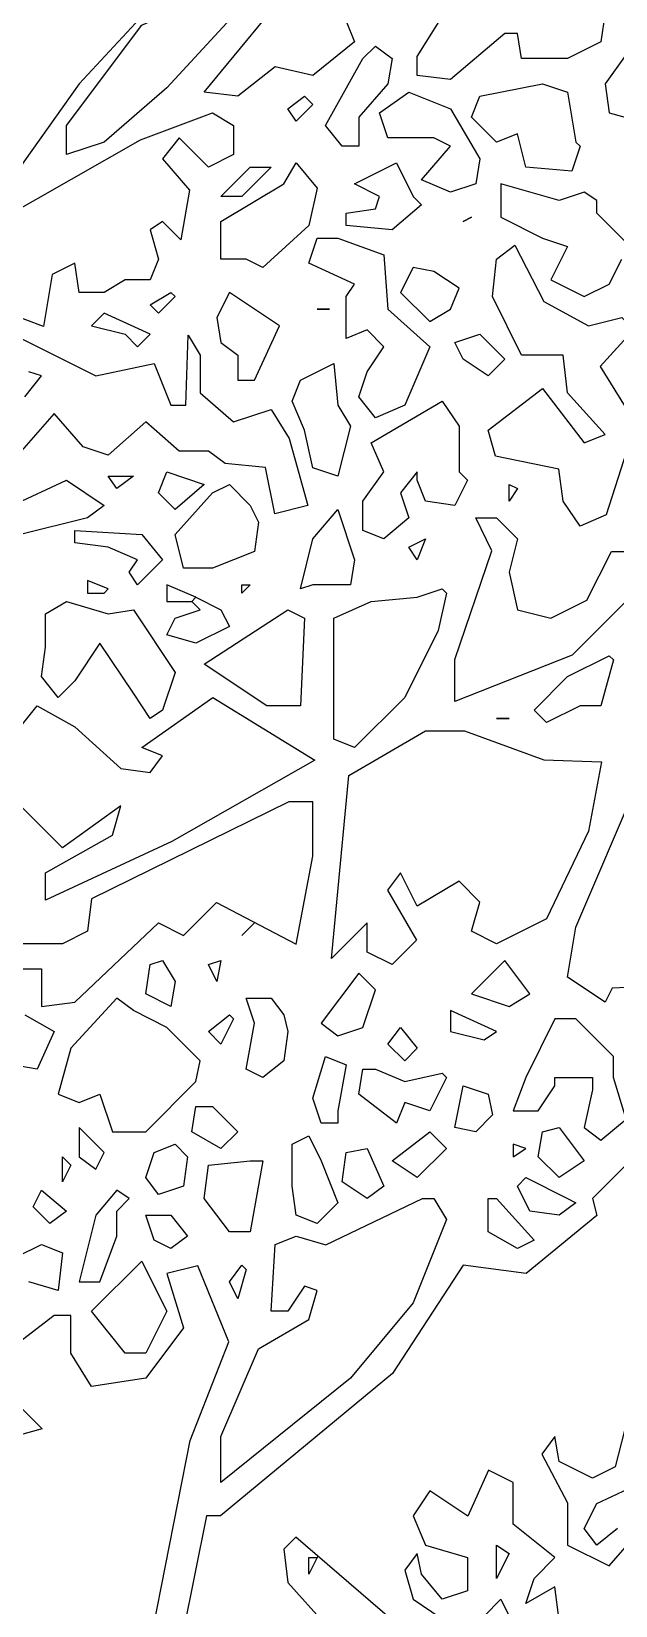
# Model space of a CAD drawing. Header units: metres. Extents: x -3.8 to 7.9, y -0.6 to 14.
# Drawn here: x 4.752 to 5.318, y 9.556 to 11.083 of the extents above; entities that cross this region are included whole.
import ezdxf

# ---------------------------------------------------------------- set-up
doc = ezdxf.new("R2010")
doc.units = ezdxf.units.M
doc.layers.add('ceco.net 88 green shadow', color=102, linetype='Continuous')
doc.layers.add('ceco.net 88 pair trees', color=7, linetype='Continuous')

msp = doc.modelspace()

# ---------------------------------------------------------------- linework, layer by layer
at = {"layer": 'ceco.net 88 green shadow', "linetype": 'Continuous'}
for p, q in [((5.0368, 10.9919), (5.0732, 11.0567)), ((5.0732, 11.0567), (5.0854, 11.0689)), ((5.0854, 11.0689), (5.1016, 11.0567)), ((5.1016, 11.0567), (5.0975, 11.0324)), ((5.0975, 11.0324), (5.0692, 11)), ((5.0894, 11.0041), (5.1178, 11.0243)), ((5.1178, 11.0243), (5.1583, 11.0081)), ((5.1866, 11.0203), (5.2474, 11.0324)), ((5.2474, 11.0324), (5.2717, 11.0243)), ((5.2717, 11.0243), (5.2798, 10.9757)), ((5.0003, 11.0081), (5.0165, 11.0203)), ((5.0084, 10.996), (5.0003, 11.0081)), ((5.0246, 11.0122), (5.0084, 10.996)), ((5.0165, 11.0203), (5.0246, 11.0122)), ((5.1583, 11.0081), (5.1866, 10.9595)), ((5.1785, 11), (5.1866, 11.0203)), ((5.0692, 11), (5.0692, 10.9717)), ((5.0975, 10.9798), (5.0894, 11.0041)), ((5.2028, 10.9757), (5.1785, 11)), ((5.053, 10.9717), (5.0368, 10.9919)), ((5.1421, 10.9798), (5.0975, 10.9798)), ((5.1583, 10.9717), (5.1421, 10.9798)), ((5.2231, 10.9838), (5.2028, 10.9757)), ((5.2312, 10.9514), (5.2231, 10.9838)), ((5.0692, 10.9717), (5.053, 10.9717)), ((5.1299, 10.9393), (5.1583, 10.9717)), ((5.2838, 10.9717), (5.2757, 10.9474)), ((5.2798, 10.9757), (5.2838, 10.9717)), ((4.9355, 10.9231), (4.9639, 10.9514)), ((4.9841, 10.9514), (4.9558, 10.9231)), ((4.9639, 10.9514), (4.9841, 10.9514)), ((4.9963, 10.9352), (5.0084, 10.9555)), ((5.0084, 10.9555), (5.0287, 10.9312)), ((5.0651, 10.9352), (5.1056, 10.9555)), ((5.1056, 10.9555), (5.1218, 10.9231)), ((5.1866, 10.9595), (5.1826, 10.9352)), ((5.2757, 10.9474), (5.2312, 10.9514)), ((4.9355, 10.8988), (4.9963, 10.9352)), ((5.0894, 10.9231), (5.0651, 10.9352)), ((5.1583, 10.9271), (5.1299, 10.9393)), ((5.1826, 10.9352), (5.1583, 10.9271)), ((5.2636, 10.919), (5.2069, 10.9352)), ((5.2069, 10.9352), (5.2069, 10.9028)), ((4.9558, 10.9231), (4.9355, 10.9231)), ((5.0287, 10.9312), (5.0206, 10.8947)), ((5.0854, 10.9109), (5.0894, 10.9231)), ((5.1218, 10.9231), (5.1299, 10.915)), ((5.2879, 10.9271), (5.2636, 10.919)), ((5.3, 10.919), (5.2879, 10.9271)), ((5.3, 10.9069), (5.3, 10.919)), ((5.057, 10.9069), (5.0854, 10.9109)), ((5.057, 10.8947), (5.057, 10.9069)), ((5.1299, 10.915), (5.1016, 10.8907)), ((5.1785, 10.9028), (5.1704, 10.8988)), ((5.1704, 10.8988), (5.1785, 10.9028)), ((5.2069, 10.9028), (5.2474, 10.8826)), ((5.3324, 10.8745), (5.3, 10.9069)), ((4.9355, 10.8623), (4.9355, 10.8988)), ((5.0206, 10.8947), (4.976, 10.8542)), ((5.1016, 10.8907), (5.057, 10.8947)), ((5.0206, 10.8583), (5.0287, 10.8826)), ((5.0287, 10.8826), (5.0489, 10.8826)), ((5.0489, 10.8826), (5.0935, 10.8664)), ((5.2474, 10.8826), (5.2717, 10.8745)), ((5.2717, 10.8745), (5.2555, 10.8421)), ((4.9598, 10.8623), (4.9355, 10.8623)), ((4.976, 10.8542), (4.9598, 10.8623)), ((5.0651, 10.838), (5.0206, 10.8583)), ((5.0935, 10.8664), (5.0975, 10.8137)), ((5.3122, 10.838), (5.3243, 10.8623)), ((5.1218, 10.8542), (5.1097, 10.8299)), ((5.1421, 10.8502), (5.1218, 10.8542)), ((5.1664, 10.834), (5.1421, 10.8502)), ((5.2555, 10.8421), (5.2879, 10.8259)), ((4.8667, 10.8178), (4.8869, 10.8299)), ((4.891, 10.8259), (4.8748, 10.8097)), ((4.8869, 10.8299), (4.891, 10.8259)), ((4.9436, 10.8299), (4.9315, 10.8056)), ((4.9922, 10.7975), (4.9436, 10.8299)), ((5.057, 10.8259), (5.0651, 10.838)), ((5.057, 10.7854), (5.057, 10.8259)), ((5.1097, 10.8299), (5.138, 10.8016)), ((5.1583, 10.8137), (5.1664, 10.834)), ((5.2879, 10.8259), (5.3122, 10.838)), ((4.8221, 10.8097), (4.81, 10.7975)), ((4.8667, 10.7894), (4.8221, 10.8097)), ((4.8748, 10.8097), (4.8667, 10.8178)), ((5.0408, 10.8137), (5.0287, 10.8137)), ((5.0287, 10.8137), (5.0408, 10.8137)), ((5.0975, 10.8137), (5.138, 10.7773)), ((5.138, 10.8016), (5.1583, 10.8137)), ((4.81, 10.7975), (4.8424, 10.7894)), ((4.9315, 10.8056), (4.9355, 10.7813)), ((4.9679, 10.7449), (4.9922, 10.7975)), ((4.8424, 10.7894), (4.8545, 10.7773)), ((4.8545, 10.7773), (4.8667, 10.7894)), ((4.9355, 10.7813), (4.9517, 10.7692)), ((5.0773, 10.7935), (5.057, 10.7854)), ((5.0935, 10.7773), (5.0773, 10.7935)), ((5.1623, 10.7813), (5.1866, 10.7894)), ((5.1704, 10.7651), (5.1623, 10.7813)), ((5.1866, 10.7894), (5.2109, 10.7651)), ((4.9517, 10.7692), (4.9517, 10.7449)), ((5.0773, 10.753), (5.0935, 10.7773)), ((5.138, 10.7773), (5.1137, 10.7206)), ((5.1947, 10.7489), (5.1704, 10.7651)), ((5.2109, 10.7651), (5.1947, 10.7489)), ((5.0125, 10.7449), (5.0449, 10.7611)), ((5.0449, 10.7611), (5.0489, 10.7206)), ((5.0692, 10.7287), (5.0773, 10.753)), ((4.9517, 10.7449), (4.9679, 10.7449)), ((5.0044, 10.7246), (5.0125, 10.7449)), ((5.0165, 10.6963), (5.0044, 10.7246)), ((5.0489, 10.7206), (5.0611, 10.7003)), ((5.0854, 10.7084), (5.0692, 10.7287)), ((5.0813, 10.6841), (5.1502, 10.7246)), ((5.1137, 10.7206), (5.0854, 10.7084)), ((5.1502, 10.7246), (5.1664, 10.7003)), ((5.0246, 10.6598), (5.0165, 10.6963)), ((5.0611, 10.7003), (5.0489, 10.6517)), ((5.1664, 10.7003), (5.1664, 10.6558)), ((5.0935, 10.6558), (5.0813, 10.6841)), ((5.0489, 10.6517), (5.0246, 10.6598)), ((4.733, 10.6234), (4.7857, 10.6477)), ((4.7857, 10.6477), (4.8221, 10.6234)), ((4.8343, 10.6396), (4.8262, 10.6517)), ((4.8262, 10.6517), (4.8505, 10.6517)), ((4.8505, 10.6517), (4.8343, 10.6396)), ((4.8748, 10.6355), (4.8829, 10.6558)), ((4.8829, 10.6558), (4.9193, 10.6436)), ((4.9193, 10.6436), (4.891, 10.6193)), ((4.9274, 10.6355), (4.9436, 10.6436)), ((4.9436, 10.6436), (4.9639, 10.6234)), ((5.0732, 10.6274), (5.0935, 10.6558)), ((5.1259, 10.6558), (5.1097, 10.6355)), ((5.1259, 10.6477), (5.1259, 10.6558)), ((5.134, 10.6274), (5.1259, 10.6477)), ((5.1745, 10.6477), (5.1623, 10.6234)), ((5.1664, 10.6558), (5.1745, 10.6477)), ((5.215, 10.6274), (5.215, 10.6436)), ((5.215, 10.6436), (5.2231, 10.6396)), ((4.891, 10.6193), (4.8748, 10.6355)), ((4.891, 10.595), (4.9274, 10.6355)), ((5.0732, 10.5991), (5.0732, 10.6274)), ((5.1097, 10.6355), (5.1178, 10.6112)), ((5.1623, 10.6234), (5.134, 10.6274)), ((5.2231, 10.6396), (5.215, 10.6274)), ((4.8059, 10.6112), (4.7411, 10.595)), ((4.8221, 10.6234), (4.8059, 10.6112)), ((4.9639, 10.6234), (4.972, 10.6072)), ((5.0246, 10.591), (5.0489, 10.6193)), ((5.0489, 10.6193), (5.0651, 10.5707)), ((5.1178, 10.6112), (5.0935, 10.591)), ((4.7938, 10.5869), (4.7938, 10.5991)), ((4.7938, 10.5991), (4.8586, 10.595)), ((4.972, 10.6072), (4.9679, 10.5788)), ((5.0935, 10.591), (5.0732, 10.5991)), ((4.8262, 10.5829), (4.7938, 10.5869)), ((4.8545, 10.5707), (4.8262, 10.5829)), ((4.8586, 10.595), (4.8788, 10.5707)), ((4.8991, 10.5626), (4.891, 10.595)), ((5.0125, 10.5424), (5.0246, 10.591)), ((5.1178, 10.5829), (5.134, 10.591)), ((5.1259, 10.5707), (5.1178, 10.5829)), ((5.134, 10.591), (5.1259, 10.5707)), ((4.8464, 10.5586), (4.8545, 10.5707)), ((4.8788, 10.5707), (4.8545, 10.5464)), ((4.9679, 10.5788), (4.9274, 10.5626)), ((5.0651, 10.5707), (5.0611, 10.5464)), ((4.8262, 10.5424), (4.8059, 10.5505)), ((4.8059, 10.5505), (4.8059, 10.5383)), ((4.8545, 10.5464), (4.8464, 10.5586)), ((4.9274, 10.5626), (4.8991, 10.5626)), ((4.8059, 10.5383), (4.8221, 10.5383)), ((4.8221, 10.5383), (4.8262, 10.5424)), ((4.9112, 10.5343), (4.8829, 10.5464)), ((4.8829, 10.5464), (4.8829, 10.5302)), ((4.9639, 10.5464), (4.9558, 10.5383)), ((4.9558, 10.5383), (4.9558, 10.5464)), ((4.9558, 10.5464), (4.9639, 10.5464)), ((5.0246, 10.5464), (5.0125, 10.5424)), ((5.0368, 10.5464), (5.0246, 10.5464)), ((5.0611, 10.5464), (5.0368, 10.5464)), ((5.1259, 10.5343), (5.1502, 10.5424)), ((5.1542, 10.5383), (5.1461, 10.5019)), ((5.1502, 10.5424), (5.1542, 10.5383)), ((4.7654, 10.5181), (4.7857, 10.5302)), ((4.7857, 10.5302), (4.8262, 10.5181)), ((4.8262, 10.5181), (4.8505, 10.5221)), ((4.8505, 10.5221), (4.891, 10.4614)), ((4.8829, 10.5302), (4.9072, 10.5302)), ((4.891, 10.514), (4.9153, 10.5221)), ((4.9112, 10.5343), (4.9072, 10.5302)), ((4.9153, 10.5221), (4.9072, 10.5302)), ((4.9112, 10.5343), (4.9355, 10.5221)), ((4.9193, 10.4695), (5.0003, 10.5221)), ((4.9355, 10.5221), (4.9436, 10.5059)), ((5.0003, 10.5221), (5.0165, 10.514)), ((5.0449, 10.514), (5.0813, 10.5302)), ((5.0813, 10.5302), (5.1259, 10.5343)), ((4.7654, 10.4857), (4.7654, 10.5181)), ((4.8829, 10.4978), (4.891, 10.514)), ((4.9436, 10.5059), (4.9112, 10.4897)), ((5.0165, 10.514), (5.0125, 10.429)), ((5.0449, 10.3966), (5.0449, 10.514)), ((4.8181, 10.4897), (4.7938, 10.4533)), ((4.8505, 10.4411), (4.8181, 10.4897)), ((4.9112, 10.4897), (4.8829, 10.4978)), ((5.1461, 10.5019), (5.1137, 10.4371)), ((4.7614, 10.4573), (4.7654, 10.4857)), ((5.2717, 10.4573), (5.3122, 10.4776)), ((5.3162, 10.4735), (5.3041, 10.429)), ((5.3122, 10.4776), (5.3162, 10.4735)), ((4.891, 10.4614), (4.8788, 10.4249)), ((4.9801, 10.429), (4.9193, 10.4695)), ((4.7776, 10.4371), (4.7614, 10.4573)), ((4.7938, 10.4533), (4.7776, 10.4371)), ((5.2393, 10.4249), (5.2717, 10.4573)), ((4.8667, 10.4168), (4.8505, 10.4411)), ((5.0125, 10.429), (4.9801, 10.429)), ((5.1137, 10.4371), (5.0651, 10.3885)), ((5.2838, 10.429), (5.2514, 10.4128)), ((5.3041, 10.429), (5.2838, 10.429)), ((4.8788, 10.4249), (4.8667, 10.4168)), ((5.215, 10.4168), (5.2028, 10.4168)), ((5.2028, 10.4168), (5.215, 10.4168)), ((5.2514, 10.4128), (5.2393, 10.4249)), ((5.0651, 10.3885), (5.0449, 10.3966)), ((4.8626, 10.1495), (4.8667, 10.1779)), ((4.8667, 10.1779), (4.8788, 10.1819)), ((4.8788, 10.1819), (4.891, 10.1617)), ((4.9234, 10.1779), (4.9355, 10.1819)), ((4.9315, 10.1617), (4.9234, 10.1779)), ((4.9355, 10.1819), (4.9315, 10.1617)), ((5.0692, 10.1698), (5.0327, 10.1212)), ((5.0854, 10.1536), (5.0692, 10.1698)), ((5.2109, 10.1819), (5.1785, 10.1495)), ((5.2352, 10.1495), (5.2109, 10.1819)), ((4.891, 10.1617), (4.8869, 10.1374)), ((5.0732, 10.1171), (5.0854, 10.1536)), ((4.8343, 10.1455), (4.7897, 10.0969)), ((4.8505, 10.1333), (4.8343, 10.1455)), ((4.8869, 10.1374), (4.8626, 10.1495)), ((4.9679, 10.1212), (4.9598, 10.1455)), ((4.9598, 10.1455), (4.9841, 10.1455)), ((4.9841, 10.1455), (4.9963, 10.1293)), ((5.1785, 10.1495), (5.215, 10.1374)), ((5.215, 10.1374), (5.2352, 10.1495)), ((4.7452, 10.1293), (4.7735, 10.1131)), ((4.8829, 10.1171), (4.8505, 10.1333)), ((4.9234, 10.1131), (4.9436, 10.1293)), ((4.9477, 10.1252), (4.9355, 10.1009)), ((4.9436, 10.1293), (4.9477, 10.1252)), ((4.9963, 10.1293), (5.0003, 10.1131)), ((5.2028, 10.1131), (5.1583, 10.1333)), ((5.1583, 10.1333), (5.1583, 10.1131)), ((5.2595, 10.1252), (5.2312, 10.0685)), ((5.2798, 10.1252), (5.2595, 10.1252)), ((5.3162, 10.0888), (5.2798, 10.1252)), ((4.7735, 10.1131), (4.7573, 10.0766)), ((4.9153, 10.0847), (4.8829, 10.1171)), ((4.9355, 10.1009), (4.9234, 10.1131)), ((4.9598, 10.0766), (4.9679, 10.1212)), ((5.0003, 10.1131), (4.9963, 10.0847)), ((5.0327, 10.1212), (5.0489, 10.109)), ((5.0489, 10.109), (5.0732, 10.1171)), ((5.0975, 10.1009), (5.1097, 10.1171)), ((5.1097, 10.1171), (5.1259, 10.0969)), ((5.1583, 10.1131), (5.1907, 10.105)), ((5.1907, 10.105), (5.2028, 10.1131)), ((4.7897, 10.0969), (4.7776, 10.0523)), ((5.1137, 10.0847), (5.0975, 10.1009)), ((5.1259, 10.0969), (5.1137, 10.0847)), ((4.7573, 10.0766), (4.733, 10.0807)), ((4.9112, 10.0645), (4.9153, 10.0847)), ((4.976, 10.0685), (4.9598, 10.0766)), ((4.9963, 10.0847), (4.976, 10.0685)), ((5.0246, 10.0483), (5.0368, 10.0888)), ((5.0368, 10.0888), (5.057, 10.0807)), ((5.057, 10.0807), (5.0489, 10.0361)), ((5.0692, 10.0523), (5.0732, 10.0766)), ((5.0732, 10.0766), (5.0854, 10.0766)), ((5.0854, 10.0766), (5.1137, 10.0645)), ((5.3162, 10.0685), (5.3162, 10.0888)), ((4.8626, 10.0159), (4.9112, 10.0645)), ((5.1137, 10.0645), (5.1502, 10.0726)), ((5.1542, 10.0685), (5.138, 10.0361)), ((5.1502, 10.0726), (5.1542, 10.0685)), ((5.2312, 10.0685), (5.219, 10.0361)), ((5.2595, 10.0604), (5.2595, 10.0685)), ((5.2595, 10.0685), (5.296, 10.0685)), ((5.296, 10.0685), (5.296, 10.0564)), ((5.3284, 10.028), (5.3162, 10.0685)), ((4.7776, 10.0523), (4.7978, 10.0442)), ((4.7978, 10.0442), (4.8181, 10.0523)), ((4.8181, 10.0523), (4.8302, 10.0159)), ((5.0327, 10.024), (5.0246, 10.0483)), ((5.1056, 10.024), (5.0692, 10.0523)), ((5.1623, 10.0199), (5.1704, 10.0604)), ((5.1704, 10.0604), (5.1947, 10.0523)), ((5.1947, 10.0523), (5.1988, 10.0321)), ((5.2433, 10.0361), (5.2595, 10.0604)), ((5.296, 10.0564), (5.2879, 10.0199)), ((4.9072, 10.0159), (4.9112, 10.0402)), ((4.9112, 10.0402), (4.9274, 10.0402)), ((4.9274, 10.0402), (4.9517, 10.0159)), ((5.0489, 10.0361), (5.0489, 10.024)), ((5.1137, 10.0442), (5.1056, 10.024)), ((5.138, 10.0361), (5.1137, 10.0442)), ((5.1988, 10.0321), (5.1826, 10.0159)), ((5.219, 10.0361), (5.2433, 10.0361)), ((4.8221, 9.9956), (4.7978, 10.0199)), ((4.7978, 10.0199), (4.7978, 9.9916)), ((4.8302, 10.0159), (4.8626, 10.0159)), ((4.9355, 9.9997), (4.9072, 10.0159)), ((4.9517, 10.0159), (4.9355, 9.9997)), ((5.0489, 10.024), (5.0327, 10.024)), ((5.1016, 9.9875), (5.138, 10.0159)), ((5.138, 10.0159), (5.1542, 9.9997)), ((5.1826, 10.0159), (5.1623, 10.0199)), ((5.2433, 9.9916), (5.2474, 10.0159)), ((5.2474, 10.0159), (5.2636, 10.0199)), ((5.2636, 10.0199), (5.2879, 9.9875)), ((5.2879, 10.0199), (5.3041, 10.0078)), ((5.3041, 10.0078), (5.3284, 10.028)), ((4.8707, 9.9956), (4.891, 10.0037)), ((4.891, 10.0037), (4.9031, 9.9916)), ((5.0044, 10.0037), (5.0206, 10.0118)), ((5.0044, 9.9632), (5.0044, 10.0037)), ((5.0206, 10.0118), (5.0327, 9.9875)), ((5.2312, 9.9997), (5.219, 10.0037)), ((5.219, 10.0037), (5.219, 9.9916)), ((4.7816, 9.9673), (4.7816, 9.9916)), ((4.7816, 9.9916), (4.7897, 9.9835)), ((4.7978, 9.9916), (4.814, 9.9794)), ((4.814, 9.9794), (4.8221, 9.9956)), ((4.8626, 9.9713), (4.8707, 9.9956)), ((4.9031, 9.9916), (4.8991, 9.9632)), ((4.9234, 9.9835), (4.9639, 9.9875)), ((4.976, 9.9875), (4.9639, 9.9187)), ((4.9639, 9.9875), (4.976, 9.9875)), ((5.0327, 9.9875), (5.0489, 9.947)), ((5.053, 9.9673), (5.057, 9.9956)), ((5.057, 9.9956), (5.0773, 9.9997)), ((5.0773, 9.9997), (5.0935, 9.9632)), ((5.1259, 9.9713), (5.1016, 9.9875)), ((5.1542, 9.9997), (5.1259, 9.9713)), ((5.219, 9.9916), (5.2312, 9.9997)), ((5.2636, 9.9713), (5.2433, 9.9916)), ((5.2879, 9.9875), (5.2636, 9.9713)), ((4.7897, 9.9835), (4.7816, 9.9673)), ((4.8748, 9.9551), (4.8626, 9.9713)), ((4.9193, 9.9511), (4.9234, 9.9835)), ((5.2231, 9.9632), (5.2312, 9.9713)), ((5.2312, 9.9713), (5.2717, 9.9511)), ((4.7533, 9.943), (4.7614, 9.9592)), ((4.7614, 9.9592), (4.7857, 9.9389)), ((4.8343, 9.9592), (4.814, 9.9349)), ((4.8464, 9.9511), (4.8343, 9.9592)), ((4.8991, 9.9632), (4.8748, 9.9551)), ((5.0084, 9.9349), (5.0044, 9.9632)), ((5.0773, 9.9511), (5.053, 9.9673)), ((5.0935, 9.9632), (5.0773, 9.9511)), ((5.2352, 9.9389), (5.2231, 9.9632)), ((4.7695, 9.9268), (4.7533, 9.943)), ((4.8343, 9.9389), (4.8464, 9.9511)), ((4.9436, 9.9187), (4.9193, 9.9511)), ((5.0489, 9.947), (5.0287, 9.9268)), ((5.1947, 9.9187), (5.1947, 9.9511)), ((5.1947, 9.9511), (5.2028, 9.9511)), ((5.2028, 9.9511), (5.2393, 9.9106)), ((5.2798, 9.947), (5.2636, 9.9349)), ((5.2717, 9.9511), (5.2798, 9.947)), ((4.7857, 9.9389), (4.7695, 9.9268)), ((4.814, 9.9349), (4.8059, 9.9025)), ((4.8343, 9.9146), (4.8343, 9.9389)), ((4.8707, 9.9106), (4.8626, 9.9349)), ((4.8626, 9.9349), (4.8869, 9.9349)), ((4.8869, 9.9349), (4.9031, 9.9146)), ((5.0287, 9.9268), (5.0084, 9.9349)), ((5.2636, 9.9349), (5.2352, 9.9389)), ((4.8181, 9.8701), (4.8343, 9.9146)), ((4.8869, 9.9025), (4.8707, 9.9106)), ((4.9031, 9.9146), (4.8869, 9.9025)), ((4.9639, 9.9187), (4.9436, 9.9187)), ((5.2231, 9.9025), (5.1947, 9.9187)), ((5.2393, 9.9106), (5.2231, 9.9025)), ((4.7371, 9.8944), (4.7614, 9.9065)), ((4.7614, 9.9065), (4.7816, 9.8984)), ((4.7816, 9.8984), (4.7776, 9.862)), ((4.8059, 9.9025), (4.7978, 9.8701)), ((4.81, 9.8417), (4.8586, 9.8903)), ((4.8586, 9.8903), (4.8788, 9.8498)), ((4.9436, 9.8701), (4.9558, 9.8863)), ((4.9598, 9.8822), (4.9517, 9.8539)), ((4.9558, 9.8863), (4.9598, 9.8822)), ((4.7776, 9.862), (4.7492, 9.8701)), ((4.7978, 9.8701), (4.8181, 9.8701)), ((4.9517, 9.8539), (4.9436, 9.8701)), ((4.8788, 9.8498), (4.8829, 9.8417)), ((4.8424, 9.8012), (4.81, 9.8417)), ((4.8829, 9.8417), (4.8626, 9.8012)), ((4.8626, 9.8012), (4.8424, 9.8012)), ((5.2028, 9.5825), (5.2028, 9.6149)), ((5.2028, 9.6149), (5.215, 9.6068)), ((5.215, 9.6068), (5.2028, 9.5825))]:
    msp.add_line(p, q, dxfattribs=at)
at = {"layer": 'ceco.net 88 pair trees', "linetype": 'Continuous'}
for points in [[(4.8567, 11.0956), (4.7978, 11.0324), (4.729, 10.9352), (4.6277, 10.9271), (4.5548, 10.8623), (4.5305, 10.8056), (4.5305, 10.7813), (4.5022, 10.7813), (4.4779, 10.7975), (4.486, 10.8421), (4.5953, 11.0446), (4.6156, 11.1256), (4.648, 11.1458), (4.648, 11.1863), (4.6723, 11.2268), (4.7128, 11.2471), (4.8181, 11.3767), (4.8262, 11.4131), (4.814, 11.4334), (4.8343, 11.4334), (4.8424, 11.4172)], [(4.8578, 11.0887), (4.8869, 11.1013), (4.9355, 11.1013), (4.9436, 11.1215), (4.9315, 11.1296), (4.9112, 11.1175), (4.8788, 11.1539), (4.891, 11.158), (4.9355, 11.1418), (4.9801, 11.1539), (4.9801, 11.1337), (4.8829, 11.0284), (4.8221, 10.9757), (4.7857, 10.9636), (4.7857, 10.9919), (4.8586, 11.0891)], [(5.057, 11.0932), (5.0651, 11.0729), (5.0246, 11.0405), (4.9882, 11.0486), (4.9517, 11.0203), (4.9193, 11.0243), (5.0125, 11.1377)], [(5.3081, 11.1013), (5.3041, 11.0729), (5.2717, 11.0567), (5.2271, 11.0567), (5.2231, 11.081), (5.2109, 11.081), (5.1583, 11.0365), (5.1259, 11.0405), (5.1259, 11.0587), (5.1607, 11.1146)], [(5.377, 11.0041), (5.377, 11.0446), (5.3284, 11.0608), (5.3081, 11.0324), (5.3122, 11.0041), (5.3567, 10.9919), (5.3709, 10.998)], [(4.7235, 10.9016), (4.8573, 10.9779), (4.9274, 11.0041), (4.9477, 10.9919), (4.9477, 10.9636), (4.9234, 10.9514), (4.895, 10.9798), (4.8788, 10.9595), (4.9049, 10.9291), (4.8966, 10.8809), (4.8788, 10.8988), (4.8667, 10.8907), (4.8748, 10.8623), (4.8667, 10.8421), (4.8424, 10.8421), (4.8221, 10.8299), (4.7978, 10.8299), (4.7938, 10.8583), (4.7717, 10.8473), (4.7632, 10.7969), (4.729, 10.8097)], [(5.3375, 10.7027), (5.3093, 10.6141), (5.2838, 10.6031), (5.2676, 10.6274), (5.2632, 10.6584), (5.2018, 10.6712), (5.1947, 10.6963), (5.2474, 10.7368), (5.2879, 10.6841), (5.3081, 10.6922), (5.2717, 10.7327), (5.2676, 10.7692), (5.2271, 10.7692), (5.1988, 10.8259), (5.2028, 10.8623), (5.2206, 10.8757), (5.2488, 10.821), (5.2919, 10.7975), (5.3243, 10.8056), (5.3361, 10.7939), (5.3035, 10.7582), (5.3375, 10.7027)], [(4.718, 10.7969), (4.814, 10.7489), (4.8707, 10.7611), (4.8869, 10.7206), (4.9013, 10.7206), (4.9035, 10.7886), (4.9153, 10.7692), (4.9153, 10.7327), (4.9477, 10.7044), (4.9841, 10.7165), (5.0017, 10.6882), (5.0198, 10.6232), (4.9878, 10.6151), (4.9786, 10.66), (4.9396, 10.6639), (4.9234, 10.676), (4.895, 10.676), (4.8626, 10.7044), (4.8262, 10.672), (4.8019, 10.6801), (4.7735, 10.7125), (4.7168, 10.6477)], [(4.7452, 10.7287), (4.7614, 10.7489), (4.7492, 10.753)], [(5.1623, 10.4739), (5.1984, 10.5794), (5.1826, 10.6112), (5.2028, 10.6112), (5.2231, 10.591), (5.215, 10.5586), (5.2231, 10.5221), (5.2555, 10.514), (5.2905, 10.5314), (5.3142, 10.5788), (5.3405, 10.5788), (5.3486, 10.5707), (5.3405, 10.5424), (5.2761, 10.478), (5.1623, 10.4332), (5.1623, 10.4739)], [(4.9276, 10.4371), (5.0266, 10.3761), (4.8879, 10.2975), (4.7654, 10.2404), (4.7654, 10.267), (4.8302, 10.3034), (4.8383, 10.3318), (4.7816, 10.2913), (4.7403, 10.3326), (4.7154, 10.2876), (4.6885, 10.2953), (4.6885, 10.3196), (4.7168, 10.352), (4.7249, 10.3885), (4.7573, 10.429), (4.7938, 10.4087), (4.8383, 10.3682), (4.8667, 10.3642), (4.8788, 10.3804), (4.8586, 10.3885), (4.9276, 10.4371)], [(5.0428, 10.1839), (5.0596, 10.3615), (5.134, 10.4047), (5.1716, 10.4047), (5.2488, 10.3767), (5.3045, 10.3747), (5.2919, 10.3075), (5.2514, 10.2224), (5.2028, 10.1981), (5.1785, 10.2103), (5.1866, 10.2386), (5.1664, 10.2589), (5.1259, 10.2346), (5.1097, 10.267), (5.0969, 10.25), (5.1253, 10.2016), (5.1016, 10.1779), (5.0773, 10.19), (5.0773, 10.2184), (5.0428, 10.1839)], [(5.3363, 10.156), (5.315, 10.1552), (5.3081, 10.1414), (5.2717, 10.1657), (5.2796, 10.2143), (5.3405, 10.3563)], [(4.9311, 10.2382), (5.0084, 10.1979), (5.0246, 10.2832), (5.0246, 10.3358), (5.0013, 10.3358), (4.8098, 10.2419), (4.8059, 10.2103), (4.7816, 10.1981), (4.7411, 10.1981), (4.733, 10.1738), (4.7614, 10.1738), (4.7614, 10.1374), (4.7938, 10.1414), (4.8748, 10.2184), (4.8991, 10.2062), (4.9311, 10.2382)], [(4.9683, 10.2188), (4.9558, 10.2062), (4.9639, 10.2143)], [(5.506, 10.1386), (5.4541, 10.1331), (5.4108, 10.1722), (5.4195, 10.1317), (5.377, 10.0969), (5.377, 10.0888), (5.3365, 10.0685), (5.3405, 10.0483), (5.3729, 10.028), (5.296, 9.9511), (5.3, 9.9347), (5.2314, 9.8782), (5.1704, 9.8863), (5.1018, 9.7812), (4.9349, 9.6433), (4.9213, 9.6433), (4.8987, 9.5307), (4.9072, 9.5137), (4.9072, 9.461), (4.9234, 9.4408), (4.9153, 9.4124), (4.9355, 9.4124), (4.9788, 9.4383)], [(5.0372, 9.9063), (5.1309, 9.9511), (5.1421, 9.9511), (5.1542, 9.9308), (5.1218, 9.8498), (5.0611, 9.7769), (4.9355, 9.6757), (4.9355, 9.7202), (4.972, 9.8053), (5.0206, 9.8336), (5.0287, 9.862), (5.0165, 9.866), (5.0003, 9.8417), (4.9841, 9.8417), (4.9882, 9.9065), (5.0084, 9.9146), (5.0372, 9.9063)], [(4.8697, 9.5339), (4.9057, 9.7164), (4.9432, 9.8122), (4.913, 9.8857), (4.8829, 9.8782), (4.8991, 9.8255), (4.8626, 9.7769), (4.81, 9.7688), (4.7897, 9.8012), (4.7897, 9.8377), (4.7735, 9.8377), (4.7047, 9.785), (4.7087, 9.7607), (4.7411, 9.7486), (4.762, 9.7277), (4.6889, 9.7077), (4.654, 9.7348), (4.5896, 9.7125), (4.5751, 9.6797), (4.5801, 9.4774)], [(5.3269, 9.7261), (5.3178, 9.6907), (5.296, 9.6797), (5.2636, 9.6959), (5.2595, 9.7202), (5.2466, 9.703), (5.2717, 9.6558), (5.2717, 9.6149), (5.3122, 9.5947), (5.3365, 9.623)], [(5.2636, 9.542), (5.2595, 9.5744), (5.2312, 9.5582), (5.2393, 9.5825), (5.2595, 9.6028), (5.219, 9.6352), (5.219, 9.6757), (5.1949, 9.6876), (5.1749, 9.6431), (5.138, 9.6676), (5.1218, 9.6433), (5.134, 9.6149), (5.1745, 9.6028), (5.1745, 9.5704), (5.1502, 9.5623), (5.1299, 9.5866), (5.1259, 9.6068), (5.1137, 9.5906), (5.1218, 9.5623), (5.1583, 9.538)], [(5.3203, 9.6311), (5.3, 9.6149), (5.2879, 9.6311), (5.3, 9.6554), (5.3608, 9.6838)], [(5.1014, 9.542), (5.008, 9.6226), (4.9963, 9.6109), (5.0003, 9.5785), (5.0368, 9.538)], [(5.0293, 9.6042), (5.0206, 9.5866), (5.0206, 9.6028), (5.0287, 9.6028)], [(5.1907, 9.5461), (5.2069, 9.5623), (5.2231, 9.5299)]]:
    msp.add_lwpolyline(points, dxfattribs=at)

doc.saveas('drawing.dxf')
